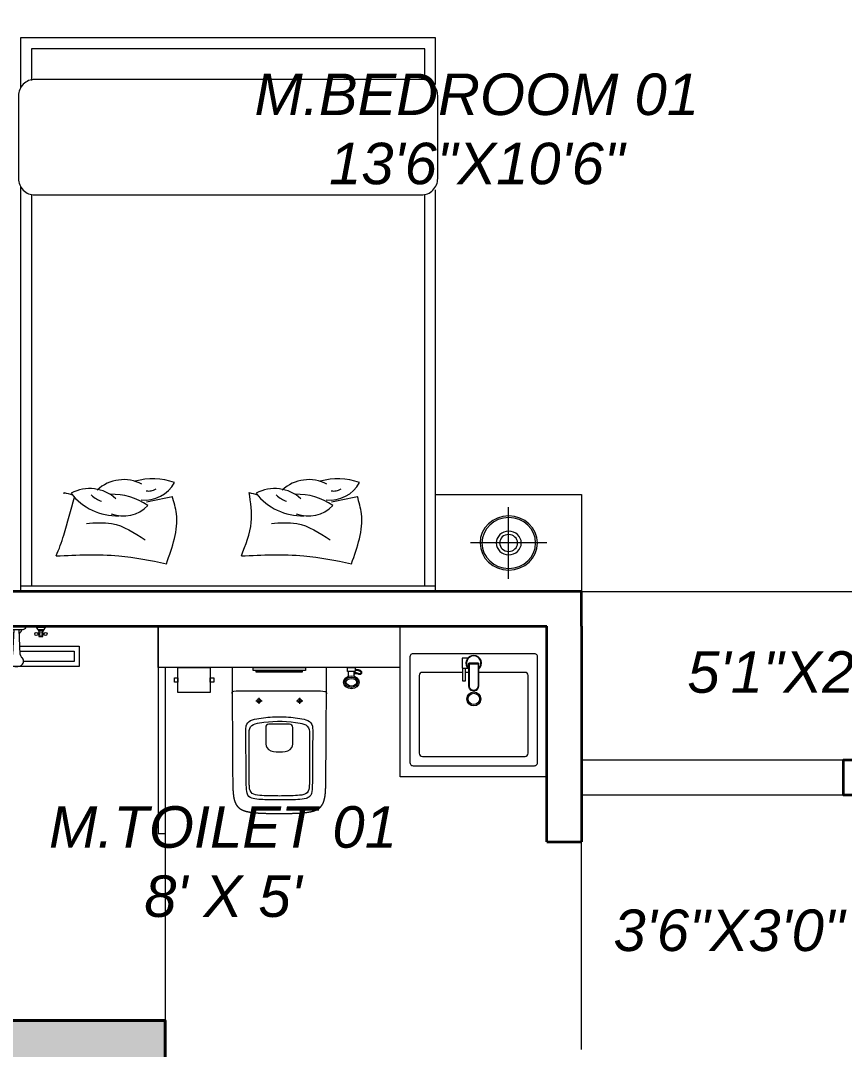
# Model space of a CAD drawing. Header units: millimetres. Extents: x 0 to 125073, y 0 to 71249.
# Drawn here: x 62082 to 65059, y 52244 to 55962 of the extents above; entities that cross this region are included whole.
import ezdxf
from ezdxf.lldxf.tags import DXFTag

# ---------------------------------------------------------------- set-up
doc = ezdxf.new("R2010")
doc.units = ezdxf.units.MM
doc.linetypes.add('DASH', pattern=[1, 0.5, -0.5])
for name, color, linetype, lineweight in [('DA_COLUMN', 40, 'Continuous', 40), ('DA_COLUMN HATCH', 251, 'Continuous', 0), ('DA_DOOR', 35, 'Continuous', 0), ('DA_DOTTED LINES', 8, 'DASH', 5), ('DA_TEXT IN SQ.FT', 193, 'Continuous', 9), ('DA_WALL', 7, 'Continuous', 35)]:
    doc.layers.add(name, color=color, linetype=linetype, lineweight=lineweight)
doc.layers.add('DA_FURNITURE', color=7, linetype='Continuous', lineweight=5, true_color=0x666666)
doc.styles.get("Standard").update_dxf_attribs({"font": 'arial.ttf'})
tags = doc.linetypes.add('( Hidden )', pattern=[0.375, 0.25, -0.125]).pattern_tags.tags
tags[6:7] = [DXFTag(74, 4), DXFTag(75, 0), DXFTag(340, '0'), DXFTag(46, 1.0), DXFTag(50, 0.0), DXFTag(44, 0.0), DXFTag(45, 0.0)]
tags[4:5] = [DXFTag(74, 4), DXFTag(75, 0), DXFTag(340, '0'), DXFTag(46, 1.0), DXFTag(50, 0.0), DXFTag(44, 0.0), DXFTag(45, 0.0)]

# ---------------------------------------------------------------- blocks, each defined once
blk = doc.blocks.new('tap')
at = {"layer": 'DA_FURNITURE'}
for p, q in [((-0.1835, -0.2062), (-0.1835, -0.1402)), ((-0.1835, -0.2062), (-0.1835, -0.1402)), ((-0.1775, -0.1944), (-0.1775, -0.1519)), ((-0.1775, -0.1944), (-0.1775, -0.1519)), ((-0.1655, -0.1616), (-0.1655, -0.1845)), ((-0.1655, -0.1616), (-0.1655, -0.1845)), ((-0.1355, -0.1642), (-0.1595, -0.1642)), ((-0.1595, -0.1642), (-0.1595, -0.1822)), ((-0.1355, -0.1642), (-0.1595, -0.1642)), ((-0.1595, -0.1642), (-0.1595, -0.1822)), ((-0.1595, -0.1822), (-0.1355, -0.1822)), ((-0.1595, -0.1822), (-0.1355, -0.1822)), ((-0.1505, -0.1642), (-0.1505, -0.1582)), ((-0.1505, -0.1642), (-0.1505, -0.1582)), ((-0.1505, -0.1822), (-0.1505, -0.1882)), ((-0.1505, -0.1822), (-0.1505, -0.1882)), ((-0.1445, -0.1642), (-0.1445, -0.1582)), ((-0.1445, -0.1642), (-0.1445, -0.1582)), ((-0.1445, -0.1822), (-0.1445, -0.1882)), ((-0.1445, -0.1822), (-0.1445, -0.1882)), ((-0.1355, -0.1822), (-0.1355, -0.1642)), ((-0.1355, -0.1822), (-0.1355, -0.1642)), ((-0.1835, -0.331), (-0.1835, -0.2374)), ((-0.1835, -0.331), (-0.1835, -0.2374)), ((-0.1679, -0.3154), (-0.1679, -0.253)), ((-0.1679, -0.3154), (-0.1679, -0.253)), ((-0.0541, -0.2665), (-0.1679, -0.2721)), ((-0.0541, -0.2665), (-0.1679, -0.2721)), ((-0.1679, -0.2962), (-0.0541, -0.3018)), ((-0.1679, -0.2962), (-0.0541, -0.3018)), ((-0.1835, -0.4282), (-0.1835, -0.3622)), ((-0.1835, -0.4282), (-0.1835, -0.3622)), ((-0.1775, -0.4164), (-0.1775, -0.3739)), ((-0.1775, -0.4164), (-0.1775, -0.3739)), ((-0.1655, -0.3836), (-0.1655, -0.4065)), ((-0.1655, -0.3836), (-0.1655, -0.4065)), ((-0.1355, -0.3862), (-0.1595, -0.3862)), ((-0.1595, -0.3862), (-0.1595, -0.4042)), ((-0.1355, -0.3862), (-0.1595, -0.3862)), ((-0.1595, -0.3862), (-0.1595, -0.4042)), ((-0.1595, -0.4042), (-0.1355, -0.4042)), ((-0.1595, -0.4042), (-0.1355, -0.4042)), ((-0.1505, -0.3862), (-0.1505, -0.3802)), ((-0.1505, -0.3862), (-0.1505, -0.3802)), ((-0.1505, -0.4042), (-0.1505, -0.4102)), ((-0.1505, -0.4042), (-0.1505, -0.4102)), ((-0.1445, -0.3862), (-0.1445, -0.3802)), ((-0.1445, -0.3862), (-0.1445, -0.3802)), ((-0.1445, -0.4042), (-0.1445, -0.4102)), ((-0.1445, -0.4042), (-0.1445, -0.4102)), ((-0.1355, -0.4042), (-0.1355, -0.3862)), ((-0.1355, -0.4042), (-0.1355, -0.3862))]:
    blk.add_line(p, q, dxfattribs=at)
for points in [[(-0.0928, -0.2684), (-0.0928, 0), (0, 0), (0, -0.5683), (-0.0928, -0.5683), (-0.0928, -0.2999)], [(-0.0692, -0.2672), (-0.0692, -0.0237), (-0.0236, -0.0237), (-0.0236, -0.2515)], [(-0.0236, -0.3169), (-0.0236, -0.5446), (-0.0692, -0.5446), (-0.0692, -0.3011)]]:
    blk.add_lwpolyline(points, dxfattribs=at)
for centre in [(-0.1475, -0.1522), (-0.1475, -0.1522), (-0.1475, -0.1732), (-0.1475, -0.1732), (-0.1475, -0.1942), (-0.1475, -0.1942), (-0.1475, -0.3742), (-0.1475, -0.3742), (-0.1475, -0.3952), (-0.1475, -0.3952), (-0.1475, -0.4162), (-0.1475, -0.4162)]:
    blk.add_circle(centre, 0.00671, dxfattribs=at)
for centre, radius, start, end in [((-0.1505, -0.1312), 0.0342, 195.2551, 254.7449), ((-0.1505, -0.1312), 0.0342, 195.2551, 254.7449), ((-0.1505, -0.2152), 0.0342, 105.2551, 164.7449), ((-0.1505, -0.2152), 0.0342, 105.2551, 164.7449), ((-0.1899, -0.2593), 0.0229, 16.1502, 73.8498), ((-0.1899, -0.2593), 0.0229, 16.1502, 73.8498), ((-0.1674, -0.2766), 0.0165, 18.5395, 91.7649), ((-0.1674, -0.2766), 0.0165, 18.5395, 91.7649), ((-0.0581, -0.2424), 0.0244, 279.6247, 312.4678), ((-0.0581, -0.2424), 0.0244, 279.6247, 312.4678), ((-0.0209, -0.2769), 0.0265, 119.848, 141.5659), ((-0.0209, -0.2769), 0.0265, 119.848, 141.5659), ((-0.0247, -0.2702), 0.0188, 90, 119.848), ((-0.0247, -0.2702), 0.0188, 90, 119.848), ((-0.0247, -0.2702), 0.0188, 60.152, 90), ((-0.0247, -0.2702), 0.0188, 60.152, 90), ((-0.0286, -0.2769), 0.0265, 35.8238, 60.152), ((-0.0286, -0.2769), 0.0265, 35.8238, 60.152), ((-0.0346, -0.2813), 0.034, 16.6468, 35.8238), ((-0.0346, -0.2813), 0.034, 16.6468, 35.8238), ((-0.0442, -0.2842), 0.044, 0, 16.6468), ((-0.0442, -0.2842), 0.044, 0, 16.6468), ((-0.1899, -0.309), 0.0229, 286.1502, 343.8498), ((-0.1899, -0.309), 0.0229, 286.1502, 343.8498), ((-0.1674, -0.2917), 0.0165, 268.2351, 341.4605), ((-0.1674, -0.2917), 0.0165, 268.2351, 341.4605), ((-0.0581, -0.3259), 0.0244, 47.5322, 80.3753), ((-0.0581, -0.3259), 0.0244, 47.5322, 80.3753), ((-0.0209, -0.2914), 0.0265, 218.4341, 240.152), ((-0.0209, -0.2914), 0.0265, 218.4341, 240.152), ((-0.0247, -0.2981), 0.0188, 240.152, 270), ((-0.0247, -0.2981), 0.0188, 240.152, 270), ((-0.0247, -0.2981), 0.0188, 270, 299.848), ((-0.0247, -0.2981), 0.0188, 270, 299.848), ((-0.0286, -0.2914), 0.0265, 299.848, 324.1762), ((-0.0286, -0.2914), 0.0265, 299.848, 324.1762), ((-0.0346, -0.287), 0.034, 324.1762, 343.3532), ((-0.0346, -0.287), 0.034, 324.1762, 343.3532), ((-0.0442, -0.2842), 0.044, 343.3532, 360), ((-0.0442, -0.2842), 0.044, 343.3532, 360), ((-0.1505, -0.3532), 0.0342, 195.2551, 254.7449), ((-0.1505, -0.3532), 0.0342, 195.2551, 254.7449), ((-0.1505, -0.4372), 0.0342, 105.2551, 164.7449), ((-0.1505, -0.4372), 0.0342, 105.2551, 164.7449)]:
    blk.add_arc(centre, radius, start, end, dxfattribs=at)
blk = doc.blocks.new('A$C3A1814D5')
at = {"layer": 'DA_FURNITURE'}
for p, q in [((12.8, 12.82), (1.13, 1.18)), ((12.43, 1.53), (1.51, 12.47))]:
    blk.add_line(p, q, dxfattribs=at)
at = {"layer": 'DA_FURNITURE', "extrusion": (0, 0, -1)}
for centre, major_axis in [((6.99, 7.02), (4.37, 4.37)), ((6.97, 7), (1.37, 1.36))]:
    blk.add_ellipse(centre, major_axis=major_axis, ratio=0.943982, dxfattribs=at)
for major_axis in [(-4.1, -4.09), (-1.91, -1.91)]:
    blk.add_ellipse((6.99, 7.02), major_axis=major_axis, ratio=0.943982, start_param=3.141593, end_param=9.424778, dxfattribs=at)
blk = doc.blocks.new('wc2')
at = {"layer": 'DA_FURNITURE'}
for p, q in [((-0.5973, -0.2609), (-0.6148, -0.2609)), ((-0.5973, -0.2814), (-0.6148, -0.2814))]:
    blk.add_line(p, q, dxfattribs=at)
for points in [[(-0.5384, 0.2388), (-0.5384, 0.3562), (-0.6288, 0.3562), (-0.6288, 0.2388)], [(-0.5758, 0.3562), (-0.5758, 0.3678), (-0.5921, 0.3678), (-0.5921, 0.3562)], [(-0.5758, 0.2257), (-0.5758, 0.2388), (-0.5921, 0.2388), (-0.5921, 0.2257)], [(-0.6288, -0.1808), (-0.6288, 0.0535), (-0.6288, 0.1121), (-0.6288, 0.1414), (-0.6288, 0.1561), (-0.6288, 0.1597), (-0.6288, 0.16), (-0.6288, 0.16), (-0.6288, 0.1601), (-0.6288, 0.1601), (-0.6288, 0.1601), (-0.6288, 0.1601), (-0.6287, 0.1601), (-0.6287, 0.1601), (-0.6285, 0.1601), (-0.6281, 0.1601), (-0.6277, 0.1601), (-0.6273, 0.1601), (-0.6269, 0.1601), (-0.6265, 0.1601), (-0.6261, 0.1601), (-0.6257, 0.1601), (-0.6253, 0.1601), (-0.6248, 0.1601), (-0.6244, 0.1601), (-0.624, 0.1601), (-0.6236, 0.1601), (-0.6231, 0.1601), (-0.6227, 0.1601), (-0.6223, 0.1601), (-0.6218, 0.1601), (-0.6214, 0.16), (-0.6209, 0.16), (-0.6205, 0.16), (-0.62, 0.16), (-0.6196, 0.16), (-0.6191, 0.16), (-0.6186, 0.16), (-0.6182, 0.16), (-0.6177, 0.16), (-0.6172, 0.16), (-0.6168, 0.16), (-0.6163, 0.16), (-0.6158, 0.16), (-0.6148, 0.16), (-0.6138, 0.16), (-0.6128, 0.16), (-0.6118, 0.16), (-0.6108, 0.16), (-0.6098, 0.16), (-0.6088, 0.16), (-0.6077, 0.16), (-0.6067, 0.16), (-0.6056, 0.16), (-0.6046, 0.16), (-0.6035, 0.16), (-0.6024, 0.16), (-0.6013, 0.16), (-0.6003, 0.16), (-0.5992, 0.16), (-0.5981, 0.16), (-0.597, 0.16), (-0.5958, 0.16), (-0.5947, 0.16), (-0.5936, 0.16), (-0.5925, 0.16), (-0.5914, 0.16), (-0.5902, 0.16), (-0.588, 0.16), (-0.5857, 0.16), (-0.5811, 0.16), (-0.5788, 0.16), (-0.5766, 0.16), (-0.5743, 0.16), (-0.572, 0.16), (-0.5709, 0.16), (-0.5698, 0.16), (-0.5687, 0.16), (-0.5675, 0.16), (-0.5664, 0.16), (-0.5653, 0.16), (-0.5642, 0.16), (-0.5631, 0.16), (-0.562, 0.16), (-0.5609, 0.16), (-0.5599, 0.16), (-0.5588, 0.16), (-0.5577, 0.16), (-0.5567, 0.16), (-0.5556, 0.16), (-0.5546, 0.16), (-0.5535, 0.16), (-0.5525, 0.16), (-0.5515, 0.16), (-0.5505, 0.16), (-0.5495, 0.16), (-0.5485, 0.16), (-0.5475, 0.16), (-0.5471, 0.16), (-0.5466, 0.16), (-0.5461, 0.16), (-0.5456, 0.16), (-0.5452, 0.16), (-0.5447, 0.16), (-0.5442, 0.16), (-0.5438, 0.16), (-0.5433, 0.16), (-0.5428, 0.16), (-0.5424, 0.16), (-0.5419, 0.16), (-0.5415, 0.16), (-0.541, 0.16), (-0.5406, 0.16), (-0.5402, 0.16), (-0.5397, 0.1599), (-0.5393, 0.1599), (-0.5389, 0.1599), (-0.5385, 0.1599), (-0.538, 0.1599), (-0.5376, 0.1599), (-0.5372, 0.1599), (-0.5368, 0.1599), (-0.5364, 0.1599), (-0.536, 0.1599), (-0.5356, 0.1599), (-0.5352, 0.1599), (-0.5348, 0.1599), (-0.5344, 0.1599), (-0.5343, 0.1599), (-0.5343, 0.1599), (-0.5343, 0.1599), (-0.5343, 0.1599), (-0.5343, 0.1599), (-0.5343, 0.1599), (-0.5342, 0.1599), (-0.5342, 0.1599), (-0.534, 0.1599), (-0.5333, 0.1599), (-0.5304, 0.1599), (-0.5276, 0.1599), (-0.5219, 0.1598), (-0.519, 0.1598), (-0.5183, 0.1598), (-0.5179, 0.1598), (-0.5178, 0.1598), (-0.5177, 0.1598), (-0.5177, 0.1598), (-0.5177, 0.1598), (-0.5177, 0.1598), (-0.5176, 0.1598), (-0.5176, 0.1598), (-0.5174, 0.1598), (-0.5167, 0.1598), (-0.5052, 0.1597), (-0.4938, 0.1596), (-0.4824, 0.1595), (-0.4709, 0.1594), (-0.4595, 0.1594), (-0.4138, 0.1591), (-0.4023, 0.1591), (-0.3909, 0.159), (-0.3852, 0.1589), (-0.3794, 0.1589), (-0.368, 0.1588), (-0.3451, 0.1587), (-0.3222, 0.1585), (-0.2993, 0.1583), (-0.2878, 0.1583), (-0.2763, 0.1582), (-0.2649, 0.1581), (-0.2534, 0.1581), (-0.252, 0.1581), (-0.2516, 0.1581), (-0.2515, 0.1581), (-0.2514, 0.1581), (-0.2514, 0.1581), (-0.2513, 0.1581), (-0.2513, 0.1581), (-0.251, 0.158), (-0.2495, 0.158), (-0.2467, 0.158), (-0.241, 0.158), (-0.2353, 0.158), (-0.2296, 0.1579), (-0.2267, 0.1579), (-0.2239, 0.1579), (-0.221, 0.1579), (-0.2182, 0.1578), (-0.2153, 0.1578), (-0.2124, 0.1577), (-0.2096, 0.1577), (-0.2067, 0.1576), (-0.2039, 0.1576), (-0.201, 0.1575), (-0.1982, 0.1574), (-0.1968, 0.1573), (-0.1953, 0.1573), (-0.1939, 0.1572), (-0.1925, 0.1572), (-0.1911, 0.1571), (-0.1896, 0.157), (-0.1882, 0.157), (-0.1868, 0.1569), (-0.1854, 0.1568), (-0.185, 0.1568), (-0.185, 0.1568), (-0.185, 0.1568), (-0.185, 0.1568), (-0.1849, 0.1568), (-0.1849, 0.1568), (-0.1848, 0.1568), (-0.1845, 0.1568), (-0.1831, 0.1567), (-0.1817, 0.1566), (-0.1804, 0.1565), (-0.179, 0.1564), (-0.1777, 0.1563), (-0.1763, 0.1562), (-0.1749, 0.1561), (-0.1736, 0.156), (-0.1722, 0.1558), (-0.1708, 0.1557), (-0.1695, 0.1555), (-0.1681, 0.1554), (-0.1668, 0.1552), (-0.1661, 0.1551), (-0.1654, 0.155), (-0.1647, 0.1549), (-0.164, 0.1548), (-0.1634, 0.1547), (-0.1627, 0.1546), (-0.162, 0.1545), (-0.1613, 0.1544), (-0.1607, 0.1542), (-0.16, 0.1541), (-0.1593, 0.154), (-0.1586, 0.1539), (-0.158, 0.1538), (-0.1573, 0.1536), (-0.1566, 0.1535), (-0.156, 0.1533), (-0.1553, 0.1532), (-0.1546, 0.1531), (-0.154, 0.1529), (-0.1536, 0.1528), (-0.1535, 0.1528), (-0.1534, 0.1528), (-0.1534, 0.1528), (-0.1533, 0.1528), (-0.1527, 0.1526), (-0.1521, 0.1525), (-0.1515, 0.1523), (-0.1509, 0.1522), (-0.1503, 0.152), (-0.1497, 0.1519), (-0.1491, 0.1517), (-0.1486, 0.1515), (-0.148, 0.1513), (-0.1474, 0.1512), (-0.1468, 0.151), (-0.1462, 0.1508), (-0.1456, 0.1506), (-0.1451, 0.1504), (-0.1445, 0.1502), (-0.1439, 0.15), (-0.1433, 0.1498), (-0.1427, 0.1496), (-0.1422, 0.1494), (-0.1416, 0.1491), (-0.141, 0.1489), (-0.1405, 0.1487), (-0.1399, 0.1484), (-0.1393, 0.1482), (-0.1388, 0.1479), (-0.1382, 0.1477), (-0.1377, 0.1474), (-0.1371, 0.1471), (-0.1366, 0.1469), (-0.136, 0.1466), (-0.1355, 0.1463), (-0.135, 0.146), (-0.1344, 0.1457), (-0.1339, 0.1454), (-0.1334, 0.1451), (-0.1329, 0.1448), (-0.1323, 0.1444), (-0.1318, 0.1441), (-0.1313, 0.1438), (-0.1308, 0.1434), (-0.1303, 0.1431), (-0.1298, 0.1427), (-0.1293, 0.1424), (-0.1288, 0.142), (-0.1283, 0.1416), (-0.1279, 0.1412), (-0.1277, 0.1411), (-0.1277, 0.1411), (-0.1277, 0.1411), (-0.1277, 0.1411), (-0.1277, 0.1411), (-0.1277, 0.1411), (-0.1275, 0.141), (-0.127, 0.1406), (-0.1266, 0.1401), (-0.1261, 0.1397), (-0.1256, 0.1393), (-0.1252, 0.1388), (-0.1247, 0.1384), (-0.1242, 0.138), (-0.1238, 0.1375), (-0.1234, 0.137), (-0.1229, 0.1366), (-0.1225, 0.1361), (-0.1221, 0.1356), (-0.1217, 0.1352), (-0.1213, 0.1347), (-0.1209, 0.1342), (-0.1205, 0.1337), (-0.1201, 0.1332), (-0.1198, 0.1327), (-0.1194, 0.1322), (-0.1191, 0.1317), (-0.1187, 0.1312), (-0.1184, 0.1307), (-0.118, 0.1301), (-0.1177, 0.1296), (-0.1173, 0.1291), (-0.117, 0.1285), (-0.1167, 0.128), (-0.1164, 0.1275), (-0.1161, 0.1269), (-0.1158, 0.1264), (-0.1155, 0.1258), (-0.1152, 0.1253), (-0.1149, 0.1247), (-0.1146, 0.1241), (-0.1144, 0.1236), (-0.1141, 0.123), (-0.1138, 0.1224), (-0.1136, 0.1219), (-0.1133, 0.1213), (-0.1131, 0.1207), (-0.1128, 0.1201), (-0.1126, 0.1195), (-0.1124, 0.119), (-0.1121, 0.1184), (-0.1119, 0.1178), (-0.1117, 0.1172), (-0.1115, 0.1166), (-0.1113, 0.116), (-0.1111, 0.1154), (-0.1109, 0.1148), (-0.1107, 0.1142), (-0.1105, 0.1136), (-0.1103, 0.113), (-0.1101, 0.1124), (-0.1099, 0.1117), (-0.1098, 0.1111), (-0.1096, 0.1105), (-0.1094, 0.1099), (-0.1092, 0.1093), (-0.1091, 0.1087), (-0.1089, 0.1081), (-0.1088, 0.1074), (-0.1086, 0.1068), (-0.1085, 0.1062), (-0.1083, 0.1056), (-0.1082, 0.105), (-0.108, 0.1043), (-0.1079, 0.1037), (-0.1078, 0.1031), (-0.1076, 0.1025), (-0.1075, 0.1018), (-0.1073, 0.1006), (-0.107, 0.0993), (-0.1068, 0.0981), (-0.1066, 0.0968), (-0.1064, 0.0956), (-0.1062, 0.0944), (-0.106, 0.0931), (-0.1058, 0.0919), (-0.1056, 0.0907), (-0.1054, 0.0894), (-0.1053, 0.0888), (-0.1053, 0.0885), (-0.1053, 0.0884), (-0.1053, 0.0883), (-0.1053, 0.0883), (-0.1053, 0.0882), (-0.1051, 0.0868), (-0.1049, 0.0854), (-0.1047, 0.084), (-0.1045, 0.0827), (-0.1044, 0.0813), (-0.1042, 0.0799), (-0.1041, 0.0785), (-0.1039, 0.0771), (-0.1038, 0.0757), (-0.1037, 0.0743), (-0.1036, 0.0729), (-0.1034, 0.0715), (-0.1033, 0.0701), (-0.1032, 0.0687), (-0.1031, 0.0674), (-0.103, 0.066), (-0.1029, 0.0646), (-0.1028, 0.0632), (-0.1028, 0.0618), (-0.1027, 0.0604), (-0.1026, 0.059), (-0.1025, 0.0576), (-0.1025, 0.0562), (-0.1024, 0.0548), (-0.1023, 0.0534), (-0.1023, 0.052), (-0.1022, 0.0506), (-0.1021, 0.0478), (-0.102, 0.045), (-0.102, 0.0422), (-0.1019, 0.0394), (-0.1018, 0.0366), (-0.1017, 0.0338), (-0.1017, 0.031), (-0.1016, 0.0254), (-0.1015, 0.024), (-0.1015, 0.0234), (-0.1015, 0.0226), (-0.1014, 0.0198), (-0.1014, 0.0169), (-0.1013, 0.0141), (-0.1013, 0.0112), (-0.1012, 0.0084), (-0.1012, 0.0055), (-0.1012, 0.0026), (-0.1012, -0.0002), (-0.1011, -0.0031), (-0.1011, -0.0059), (-0.1011, -0.0088), (-0.1011, -0.0116), (-0.1011, -0.0145), (-0.1011, -0.0174), (-0.1012, -0.0202), (-0.1012, -0.0231), (-0.1012, -0.0259), (-0.1012, -0.0288), (-0.1013, -0.0317), (-0.1013, -0.0345), (-0.1014, -0.0374), (-0.1014, -0.0402), (-0.1015, -0.0431), (-0.1016, -0.0487), (-0.1017, -0.0543), (-0.1018, -0.057), (-0.1019, -0.0598), (-0.1019, -0.0626), (-0.102, -0.0654), (-0.1021, -0.0682), (-0.1022, -0.071), (-0.1023, -0.0724), (-0.1023, -0.0738), (-0.1024, -0.0752), (-0.1024, -0.0766), (-0.1025, -0.078), (-0.1026, -0.0794), (-0.1026, -0.0808), (-0.1027, -0.0822), (-0.1028, -0.0836), (-0.1029, -0.085), (-0.103, -0.0864), (-0.1031, -0.0878), (-0.1032, -0.0892), (-0.1033, -0.0906), (-0.1034, -0.092), (-0.1035, -0.0934), (-0.1036, -0.0948), (-0.1038, -0.0962), (-0.1039, -0.0976), (-0.104, -0.0989), (-0.1042, -0.1003), (-0.1043, -0.1017), (-0.1045, -0.1031), (-0.1046, -0.1045), (-0.1048, -0.1059), (-0.105, -0.1073), (-0.1051, -0.108), (-0.1051, -0.108), (-0.1051, -0.108), (-0.1051, -0.1081), (-0.1051, -0.1083), (-0.1052, -0.1086), (-0.1053, -0.1098), (-0.1055, -0.111), (-0.1057, -0.1123), (-0.1059, -0.1135), (-0.1061, -0.1148), (-0.1063, -0.116), (-0.1065, -0.1173), (-0.1067, -0.1185), (-0.1069, -0.1198), (-0.1071, -0.121), (-0.1074, -0.1223), (-0.1075, -0.1229), (-0.1076, -0.1235), (-0.1078, -0.1242), (-0.1079, -0.1248), (-0.108, -0.1254), (-0.1082, -0.126), (-0.1083, -0.1267), (-0.1085, -0.1273), (-0.1086, -0.1279), (-0.1088, -0.1285), (-0.1089, -0.1292), (-0.1091, -0.1298), (-0.1092, -0.1304), (-0.1094, -0.131), (-0.1096, -0.1316), (-0.1098, -0.1323), (-0.1099, -0.1329), (-0.1101, -0.1335), (-0.1103, -0.1341), (-0.1105, -0.1347), (-0.1107, -0.1353), (-0.1109, -0.1359), (-0.1111, -0.1365), (-0.1113, -0.1371), (-0.1115, -0.1377), (-0.1117, -0.1383), (-0.112, -0.1389), (-0.1122, -0.1395), (-0.1124, -0.1401), (-0.1126, -0.1407), (-0.1129, -0.1413), (-0.1131, -0.1419), (-0.1134, -0.1425), (-0.1136, -0.143), (-0.1139, -0.1436), (-0.1142, -0.1442), (-0.1144, -0.1448), (-0.1147, -0.1453), (-0.115, -0.1459), (-0.1153, -0.1464), (-0.1156, -0.147), (-0.1159, -0.1476), (-0.1162, -0.1481), (-0.1165, -0.1487), (-0.1168, -0.1492), (-0.1171, -0.1497), (-0.1174, -0.1503), (-0.1178, -0.1508), (-0.1181, -0.1513), (-0.1185, -0.1519), (-0.1188, -0.1524), (-0.1192, -0.1529), (-0.1195, -0.1534), (-0.1199, -0.1539), (-0.1203, -0.1544), (-0.1207, -0.1549), (-0.1211, -0.1554), (-0.1215, -0.1559), (-0.1219, -0.1564), (-0.1223, -0.1568), (-0.1227, -0.1573), (-0.1231, -0.1578), (-0.1235, -0.1582), (-0.124, -0.1587), (-0.1244, -0.1591), (-0.1249, -0.1596), (-0.1253, -0.16), (-0.1258, -0.1605), (-0.1263, -0.1609), (-0.1268, -0.1613), (-0.1268, -0.1614), (-0.1269, -0.1614), (-0.1269, -0.1614), (-0.1269, -0.1615), (-0.1271, -0.1616), (-0.1273, -0.1618), (-0.1278, -0.1622), (-0.1282, -0.1625), (-0.1287, -0.1629), (-0.1292, -0.1633), (-0.1297, -0.1636), (-0.1302, -0.164), (-0.1307, -0.1644), (-0.1312, -0.1647), (-0.1317, -0.165), (-0.1322, -0.1654), (-0.1327, -0.1657), (-0.1333, -0.166), (-0.1338, -0.1663), (-0.1343, -0.1666), (-0.1348, -0.1669), (-0.1354, -0.1672), (-0.1359, -0.1675), (-0.1364, -0.1678), (-0.137, -0.1681), (-0.1375, -0.1683), (-0.1381, -0.1686), (-0.1386, -0.1688), (-0.1392, -0.1691), (-0.1397, -0.1693), (-0.1403, -0.1696), (-0.1409, -0.1698), (-0.1414, -0.17), (-0.142, -0.1703), (-0.1425, -0.1705), (-0.1431, -0.1707), (-0.1437, -0.1709), (-0.1443, -0.1711), (-0.1448, -0.1713), (-0.1454, -0.1715), (-0.146, -0.1717), (-0.1466, -0.1719), (-0.1472, -0.1721), (-0.1477, -0.1723), (-0.1483, -0.1724), (-0.1489, -0.1726), (-0.1495, -0.1728), (-0.1501, -0.1729), (-0.1507, -0.1731), (-0.1513, -0.1732), (-0.1519, -0.1734), (-0.1521, -0.1735), (-0.1522, -0.1735), (-0.1523, -0.1735), (-0.1525, -0.1735), (-0.1531, -0.1737), (-0.1538, -0.1739), (-0.1545, -0.174), (-0.1551, -0.1742), (-0.1558, -0.1743), (-0.1565, -0.1744), (-0.1571, -0.1746), (-0.1578, -0.1747), (-0.1585, -0.1748), (-0.1591, -0.175), (-0.1598, -0.1751), (-0.1605, -0.1752), (-0.1612, -0.1753), (-0.1618, -0.1754), (-0.1625, -0.1756), (-0.1632, -0.1757), (-0.1638, -0.1758), (-0.1645, -0.1759), (-0.1652, -0.176), (-0.1659, -0.1761), (-0.1665, -0.1761), (-0.1672, -0.1762), (-0.1686, -0.1764), (-0.1699, -0.1766), (-0.1713, -0.1767), (-0.1727, -0.1769), (-0.174, -0.177), (-0.1754, -0.1771), (-0.1767, -0.1772), (-0.1781, -0.1773), (-0.1795, -0.1774), (-0.1808, -0.1775), (-0.1822, -0.1776), (-0.1835, -0.1777), (-0.1836, -0.1777), (-0.1836, -0.1777), (-0.1836, -0.1777), (-0.1836, -0.1777), (-0.1837, -0.1777), (-0.1837, -0.1777), (-0.1841, -0.1777), (-0.1848, -0.1778), (-0.1862, -0.1779), (-0.1877, -0.1779), (-0.1891, -0.178), (-0.1905, -0.1781), (-0.1919, -0.1781), (-0.1934, -0.1782), (-0.1948, -0.1783), (-0.1962, -0.1783), (-0.1976, -0.1784), (-0.1991, -0.1784), (-0.2005, -0.1785), (-0.2033, -0.1785), (-0.2062, -0.1786), (-0.209, -0.1787), (-0.2119, -0.1787), (-0.2148, -0.1788), (-0.2176, -0.1788), (-0.2205, -0.1789), (-0.2233, -0.1789), (-0.2262, -0.1789), (-0.229, -0.1789), (-0.2319, -0.179), (-0.2376, -0.179), (-0.2433, -0.179), (-0.249, -0.179), (-0.2504, -0.179), (-0.2518, -0.179), (-0.2547, -0.1791), (-0.2604, -0.1791), (-0.2719, -0.1792), (-0.2833, -0.1792), (-0.3062, -0.1794), (-0.312, -0.1795), (-0.3148, -0.1795), (-0.3163, -0.1795), (-0.3166, -0.1795), (-0.3166, -0.1795), (-0.3166, -0.1795), (-0.3167, -0.1795), (-0.3168, -0.1795), (-0.3169, -0.1795), (-0.3173, -0.1795), (-0.3187, -0.1795), (-0.3416, -0.1797), (-0.3875, -0.18), (-0.4104, -0.1801), (-0.4333, -0.1802), (-0.4448, -0.1803), (-0.4476, -0.1803), (-0.4491, -0.1803), (-0.4498, -0.1803), (-0.45, -0.1804), (-0.45, -0.1804), (-0.45, -0.1804), (-0.45, -0.1804), (-0.45, -0.1804), (-0.4501, -0.1804), (-0.4502, -0.1804), (-0.4531, -0.1804), (-0.4645, -0.1804), (-0.4873, -0.1806), (-0.4987, -0.1806), (-0.5044, -0.1807), (-0.5102, -0.1807), (-0.5159, -0.1807), (-0.5162, -0.1807), (-0.5163, -0.1807), (-0.5164, -0.1807), (-0.5164, -0.1807), (-0.5164, -0.1807), (-0.5164, -0.1807), (-0.5164, -0.1807), (-0.5164, -0.1807), (-0.5166, -0.1807), (-0.517, -0.1807), (-0.5177, -0.1807), (-0.5205, -0.1808), (-0.5262, -0.1808), (-0.5319, -0.1809), (-0.5326, -0.1809), (-0.5328, -0.1809), (-0.5329, -0.1809), (-0.533, -0.1809), (-0.533, -0.1809), (-0.533, -0.1809), (-0.533, -0.1809), (-0.533, -0.1809), (-0.5331, -0.1809), (-0.5333, -0.1809), (-0.5337, -0.1809), (-0.5341, -0.1809), (-0.5341, -0.1809), (-0.5342, -0.1809), (-0.5342, -0.1809), (-0.5342, -0.1809), (-0.5342, -0.1809), (-0.5342, -0.1809), (-0.5342, -0.1809), (-0.5342, -0.1809), (-0.5342, -0.1809), (-0.5346, -0.1809), (-0.535, -0.1809), (-0.5354, -0.1809), (-0.5358, -0.1809), (-0.5362, -0.181), (-0.5366, -0.181), (-0.537, -0.181), (-0.5374, -0.181), (-0.5378, -0.181), (-0.5382, -0.181), (-0.5387, -0.181), (-0.5391, -0.181), (-0.5395, -0.181), (-0.54, -0.181), (-0.5404, -0.181), (-0.5408, -0.181), (-0.5413, -0.181), (-0.5417, -0.181), (-0.5422, -0.181), (-0.5426, -0.181), (-0.5431, -0.181), (-0.5435, -0.181), (-0.544, -0.181), (-0.5445, -0.181), (-0.5449, -0.181), (-0.5454, -0.181), (-0.5459, -0.181), (-0.5464, -0.181), (-0.5468, -0.181), (-0.5473, -0.181), (-0.5483, -0.181), (-0.5493, -0.181), (-0.5503, -0.181), (-0.5513, -0.181), (-0.5523, -0.181), (-0.5533, -0.181), (-0.5544, -0.181), (-0.5554, -0.181), (-0.5565, -0.181), (-0.5575, -0.181), (-0.5586, -0.181), (-0.5597, -0.181), (-0.5607, -0.181), (-0.5618, -0.181), (-0.5629, -0.181), (-0.564, -0.1809), (-0.5651, -0.1809), (-0.5662, -0.1809), (-0.5673, -0.1809), (-0.5685, -0.1809), (-0.5696, -0.1809), (-0.5707, -0.1809), (-0.5718, -0.1809), (-0.573, -0.1809), (-0.5752, -0.1809), (-0.5775, -0.1809), (-0.5798, -0.1809), (-0.5844, -0.1809), (-0.5867, -0.1809), (-0.5889, -0.1809), (-0.5912, -0.1809), (-0.5923, -0.1809), (-0.5935, -0.1809), (-0.5946, -0.1809), (-0.5957, -0.1809), (-0.5968, -0.1809), (-0.5979, -0.1809), (-0.599, -0.1809), (-0.6001, -0.1808), (-0.6012, -0.1808), (-0.6023, -0.1808), (-0.6034, -0.1808), (-0.6045, -0.1808), (-0.6055, -0.1808), (-0.6066, -0.1808), (-0.6076, -0.1808), (-0.6087, -0.1808), (-0.6097, -0.1808), (-0.6107, -0.1808), (-0.6117, -0.1808), (-0.6127, -0.1808), (-0.6137, -0.1808), (-0.6147, -0.1808), (-0.6157, -0.1808), (-0.6162, -0.1808), (-0.6167, -0.1808), (-0.6171, -0.1808), (-0.6176, -0.1808), (-0.6181, -0.1808), (-0.6185, -0.1808), (-0.619, -0.1808), (-0.6195, -0.1808), (-0.6199, -0.1808), (-0.6204, -0.1808), (-0.6208, -0.1808), (-0.6213, -0.1808), (-0.6217, -0.1808), (-0.6222, -0.1808), (-0.6226, -0.1808), (-0.6231, -0.1808), (-0.6235, -0.1808), (-0.6239, -0.1808), (-0.6243, -0.1808), (-0.6248, -0.1808), (-0.6252, -0.1808), (-0.6256, -0.1808), (-0.626, -0.1808), (-0.6264, -0.1808), (-0.6268, -0.1808), (-0.6272, -0.1808), (-0.6276, -0.1808), (-0.628, -0.1808), (-0.6284, -0.1808), (-0.6288, -0.1808)], [(-0.6174, -0.1051), (-0.6174, 0.0844), (-0.6288, 0.0844), (-0.6288, -0.1051)], [(-0.6117, -0.0938), (-0.6117, 0.073), (-0.6174, 0.073), (-0.6174, -0.0938)], [(-0.6288, -0.2851), (-0.6148, -0.2851), (-0.6148, -0.2572), (-0.6288, -0.2572)]]:
    blk.add_lwpolyline(points, close=True, dxfattribs=at)
for points in [[(-0.5085, 0.0746), (-0.5085, 0.0519)], [(-0.5198, 0.0632), (-0.4971, 0.0632)], [(-0.5085, -0.0724), (-0.5085, -0.0951)], [(-0.5198, -0.0837), (-0.4971, -0.0837)]]:
    blk.add_lwpolyline(points, dxfattribs=at)
at = {"layer": 'DA_FURNITURE', "extrusion": (0, 0, -1)}
for major_axis, ratio in [((0, 0.028), 0.833333), ((0, 0.0233), 0.8), ((0, 0.0186), 0.75)]:
    blk.add_ellipse((-0.5756, -0.2711), major_axis=major_axis, ratio=ratio, start_param=3.141593, end_param=9.424778, dxfattribs=at)
at = {"layer": 'DA_FURNITURE'}
for points, knots in [([(-0.5343, 0.1599), (-0.5361, 0.1599), (-0.5383, 0.1602), (-0.54, 0.1593), (-0.5421, 0.1583), (-0.5425, 0.1555), (-0.5429, 0.1534), (-0.545, 0.143), (-0.5444, 0.1321), (-0.5445, 0.1215), (-0.5447, 0.0993), (-0.5446, 0.077), (-0.5447, 0.0547), (-0.5447, 0.033), (-0.5447, 0.0112), (-0.5448, -0.0105), (-0.5447, -0.0549), (-0.545, -0.0994), (-0.5445, -0.1439), (-0.5444, -0.1544), (-0.5449, -0.1652), (-0.5427, -0.1755), (-0.5422, -0.1775), (-0.5417, -0.1797), (-0.5396, -0.1805), (-0.538, -0.1811), (-0.536, -0.181), (-0.5342, -0.1809)], [0, 0, 0, 0, 1, 1, 1, 2, 2, 2, 3, 3, 3, 4, 4, 4, 5, 5, 5, 6, 6, 6, 7, 7, 7, 8, 8, 8, 9, 9, 9, 9]), ([(-0.1501, -0.0105), (-0.1502, -0.0326), (-0.1503, -0.0549), (-0.1517, -0.077), (-0.1523, -0.0873), (-0.153, -0.0982), (-0.156, -0.1082), (-0.1573, -0.1125), (-0.1593, -0.1171), (-0.1625, -0.1204), (-0.1653, -0.1234), (-0.1692, -0.1253), (-0.1731, -0.1265), (-0.1828, -0.1294), (-0.1933, -0.1295), (-0.2033, -0.1298), (-0.2143, -0.1301), (-0.2252, -0.1302), (-0.2362, -0.1302), (-0.2584, -0.1304), (-0.2806, -0.1305), (-0.3029, -0.1307), (-0.325, -0.1308), (-0.3472, -0.131), (-0.3693, -0.1312), (-0.3804, -0.1313), (-0.3914, -0.1315), (-0.4025, -0.1314), (-0.4119, -0.1314), (-0.4218, -0.1303), (-0.4294, -0.1243), (-0.4367, -0.1183), (-0.4399, -0.1092), (-0.442, -0.1003), (-0.4444, -0.0898), (-0.4459, -0.0792), (-0.4473, -0.0685), (-0.4502, -0.0467), (-0.4513, -0.0246), (-0.4509, -0.0025), (-0.4505, 0.0195), (-0.4485, 0.0414), (-0.445, 0.0632), (-0.4433, 0.0732), (-0.4419, 0.0839), (-0.4374, 0.093), (-0.4333, 0.1011), (-0.4264, 0.1067), (-0.4177, 0.1089), (-0.4128, 0.1102), (-0.4076, 0.1104), (-0.4026, 0.1104), (-0.3972, 0.1104), (-0.3918, 0.1104), (-0.3864, 0.1103), (-0.3753, 0.1102), (-0.3642, 0.1102), (-0.353, 0.1101), (-0.3309, 0.1099), (-0.3087, 0.1097), (-0.2866, 0.1096), (-0.2646, 0.1094), (-0.2426, 0.1094), (-0.2205, 0.1092), (-0.2096, 0.109), (-0.1987, 0.1089), (-0.1878, 0.1079), (-0.1789, 0.1071), (-0.1692, 0.106), (-0.1626, 0.0993), (-0.1568, 0.0936), (-0.1551, 0.0852), (-0.1539, 0.0775), (-0.1524, 0.068), (-0.1518, 0.0584), (-0.1513, 0.0488), (-0.1504, 0.029), (-0.1502, 0.0093), (-0.1501, -0.0105)], [0, 0, 0, 0, 1, 1, 1, 2, 2, 2, 3, 3, 3, 4, 4, 4, 5, 5, 5, 6, 6, 6, 7, 7, 7, 8, 8, 8, 9, 9, 9, 10, 10, 10, 11, 11, 11, 12, 12, 12, 13, 13, 13, 14, 14, 14, 15, 15, 15, 16, 16, 16, 17, 17, 17, 18, 18, 18, 19, 19, 19, 20, 20, 20, 21, 21, 21, 22, 22, 22, 23, 23, 23, 24, 24, 24, 25, 25, 25, 26, 26, 26, 26]), ([(-0.1645, -0.0105), (-0.1646, -0.0326), (-0.1646, -0.0548), (-0.1663, -0.0768), (-0.1671, -0.0864), (-0.1678, -0.0969), (-0.1723, -0.1056), (-0.1767, -0.114), (-0.1851, -0.117), (-0.1939, -0.118), (-0.2044, -0.1193), (-0.2151, -0.1193), (-0.2256, -0.1194), (-0.2366, -0.1195), (-0.2476, -0.1194), (-0.2586, -0.1195), (-0.2807, -0.1195), (-0.3028, -0.1196), (-0.3249, -0.1196), (-0.3359, -0.1196), (-0.347, -0.1197), (-0.358, -0.1197), (-0.369, -0.1197), (-0.3799, -0.1199), (-0.3909, -0.1197), (-0.4001, -0.1195), (-0.41, -0.1187), (-0.4169, -0.1119), (-0.424, -0.1049), (-0.4262, -0.0948), (-0.428, -0.0855), (-0.4361, -0.0428), (-0.437, 0.0019), (-0.4311, 0.045), (-0.4297, 0.0554), (-0.4284, 0.0663), (-0.4252, 0.0764), (-0.4224, 0.0852), (-0.4172, 0.0929), (-0.4083, 0.0962), (-0.399, 0.0997), (-0.3884, 0.0988), (-0.3787, 0.0987), (-0.3677, 0.0987), (-0.3566, 0.0987), (-0.3456, 0.0987), (-0.3235, 0.0986), (-0.3014, 0.0986), (-0.2793, 0.0985), (-0.2572, 0.0985), (-0.2352, 0.0988), (-0.2132, 0.0982), (-0.2079, 0.0981), (-0.2026, 0.0978), (-0.1973, 0.0974), (-0.1928, 0.097), (-0.1882, 0.0965), (-0.1839, 0.0948), (-0.1753, 0.0916), (-0.1711, 0.0841), (-0.1691, 0.0756), (-0.1666, 0.0654), (-0.1659, 0.0549), (-0.1655, 0.0444), (-0.1651, 0.0335), (-0.1649, 0.0225), (-0.1647, 0.0116), (-0.1646, 0.0042), (-0.1645, -0.0031), (-0.1645, -0.0105)], [0, 0, 0, 0, 1, 1, 1, 2, 2, 2, 3, 3, 3, 4, 4, 4, 5, 5, 5, 6, 6, 6, 7, 7, 7, 8, 8, 8, 9, 9, 9, 10, 10, 10, 11, 11, 11, 12, 12, 12, 13, 13, 13, 14, 14, 14, 15, 15, 15, 16, 16, 16, 17, 17, 17, 18, 18, 18, 19, 19, 19, 20, 20, 20, 21, 21, 21, 22, 22, 22, 23, 23, 23, 23]), ([(-0.5085, 0.0703), (-0.5045, 0.0703), (-0.5013, 0.0672), (-0.5013, 0.0632), (-0.5013, 0.0593), (-0.5045, 0.0561), (-0.5085, 0.0561), (-0.5124, 0.0561), (-0.5156, 0.0593), (-0.5156, 0.0632), (-0.5156, 0.0672), (-0.5124, 0.0703), (-0.5085, 0.0703)], [0, 0, 0, 0, 1, 1, 1, 2, 2, 2, 3, 3, 3, 4, 4, 4, 4]), ([(-0.4119, -0.0595), (-0.4, -0.0596), (-0.3763, -0.0596), (-0.3644, -0.0595), (-0.3562, -0.0595), (-0.3474, -0.0596), (-0.3399, -0.0559), (-0.3273, -0.0495), (-0.3251, -0.0343), (-0.3243, -0.0217), (-0.3238, -0.016), (-0.3238, -0.005), (-0.3243, 0.0007), (-0.3251, 0.0134), (-0.3273, 0.0285), (-0.3399, 0.0349), (-0.3474, 0.0386), (-0.3562, 0.0385), (-0.3644, 0.0385), (-0.3644, 0.0385), (-0.3644, 0.0385), (-0.3644, 0.0385), (-0.3763, 0.0386), (-0.4, 0.0386), (-0.4119, 0.0385), (-0.4182, 0.0385), (-0.4236, 0.0333), (-0.4238, 0.027), (-0.4238, 0.027), (-0.4238, 0.027), (-0.4238, 0.027), (-0.4239, 0.0176), (-0.4241, -0.0011), (-0.4241, -0.0105), (-0.4241, -0.0199), (-0.4239, -0.0386), (-0.4238, -0.048), (-0.4236, -0.0543), (-0.4182, -0.0595), (-0.4119, -0.0595)], [0, 0, 0, 0, 1, 1, 1, 2, 2, 2, 3, 3, 3, 4, 4, 4, 5, 5, 5, 6, 6, 6, 7, 7, 7, 8, 8, 8, 9, 9, 9, 10, 10, 10, 11, 11, 11, 12, 12, 12, 13, 13, 13, 13]), ([(-0.5086, -0.0766), (-0.5046, -0.0766), (-0.5014, -0.0798), (-0.5014, -0.0837), (-0.5014, -0.0876), (-0.5046, -0.0908), (-0.5086, -0.0908), (-0.5125, -0.0908), (-0.5157, -0.0876), (-0.5157, -0.0837), (-0.5157, -0.0798), (-0.5125, -0.0766), (-0.5086, -0.0766)], [0, 0, 0, 0, 1, 1, 1, 2, 2, 2, 3, 3, 3, 4, 4, 4, 4]), ([(-0.6229, -0.2851), (-0.6227, -0.2865), (-0.6225, -0.2879), (-0.6219, -0.2913), (-0.6216, -0.2932), (-0.6206, -0.2978), (-0.6199, -0.3005), (-0.6178, -0.3045), (-0.6164, -0.3062), (-0.6133, -0.3078), (-0.6119, -0.3081), (-0.6094, -0.3082), (-0.608, -0.3081), (-0.6058, -0.3071), (-0.6049, -0.3064), (-0.6038, -0.3047), (-0.6035, -0.3037), (-0.6033, -0.302), (-0.6034, -0.3012), (-0.6037, -0.2987), (-0.6042, -0.2969), (-0.6052, -0.2933), (-0.6058, -0.2915), (-0.6068, -0.2874), (-0.6065, -0.2862), (-0.6058, -0.2844), (-0.6055, -0.2837), (-0.6033, -0.2814)], [0, 0, 0, 0, 0.111111, 0.111111, 0.222223, 0.222223, 0.376143, 0.376143, 0.530063, 0.530063, 0.640731, 0.640731, 0.73292, 0.73292, 0.792217, 0.792217, 0.840307, 0.840307, 0.888397, 0.888397, 0.996309, 0.996309, 1.104221, 1.104221, 1.307624, 1.307624, 1.422628, 1.422628, 1.422628, 1.422628]), ([(-0.62, -0.2851), (-0.6194, -0.2878), (-0.6177, -0.3017), (-0.6123, -0.3058), (-0.6037, -0.3045), (-0.6113, -0.2879), (-0.6088, -0.2835), (-0.6075, -0.2814)], [0, 0, 0, 0, 0.330819, 0.619422, 0.81589, 1.132999, 1.422628, 1.422628, 1.422628, 1.422628])]:
    blk.add_open_spline(points, degree=3, knots=knots, dxfattribs=at)
blk = doc.blocks.new('A$C7B5F7F67-flat-2-flat-1-flat-2')
at = {"layer": 'DA_FURNITURE', "ltscale": 8}
for p, q in [((0.36, -0.0338), (0.0788, -0.0338)), ((0.0675, -0.045), (0.0675, -0.2128)), ((0.3713, -0.4163), (0.3713, -0.045)), ((0.0675, -0.2484), (0.0675, -0.2614)), ((0.0675, -0.2696), (0.0675, -0.4163)), ((0.0788, -0.4275), (0.36, -0.4275))]:
    blk.add_line(p, q, dxfattribs=at)
at = {"layer": 'DA_FURNITURE'}
for points in [[(0.0113, -0.4613), (0.3938, -0.4613), (0.3967, -0.4609), (0.3994, -0.4597), (0.4017, -0.458), (0.4035, -0.4556), (0.4046, -0.4529), (0.405, -0.45), (0.405, -0.0113), (0.4046, -0.0083), (0.4035, -0.0056), (0.4017, -0.0033), (0.3994, -0.0015), (0.3967, -0.0004), (0.3938, 0), (0.0113, 0), (0.0083, -0.0004), (0.0056, -0.0015), (0.0033, -0.0033), (0.0015, -0.0056), (0.0004, -0.0083), (0, -0.0113), (0, -0.45), (0.0004, -0.4529), (0.0015, -0.4556), (0.0033, -0.458), (0.0056, -0.4597), (0.0083, -0.4609)], [(0.1171, -0.2484), (0.0342, -0.2484), (0.0342, -0.2128), (0.1171, -0.2128), (0.126, -0.2152), (0.1325, -0.2217), (0.1349, -0.2306), (0.1325, -0.2395), (0.126, -0.246)], [(0.1171, -0.2463), (0.0363, -0.2463), (0.0363, -0.215), (0.1171, -0.215), (0.1249, -0.2171), (0.1307, -0.2228), (0.1327, -0.2306), (0.1307, -0.2384), (0.1249, -0.2442)], [(0.052, -0.2696), (0.052, -0.2614), (0.0997, -0.2614), (0.0997, -0.2696)]]:
    blk.add_lwpolyline(points, close=True, dxfattribs=at)
for points in [[(0.1171, -0.2128), (0.0342, -0.2128), (0.0342, -0.2484), (0.1171, -0.2484)], [(0.0163, -0.2523), (0.0163, -0.2523), (0.0163, -0.2724), (0.052, -0.2724), (0.052, -0.2524)]]:
    blk.add_lwpolyline(points, dxfattribs=at)
at = {"layer": 'DA_FURNITURE', "ltscale": 8}
for radius in [0.0253, 0.0205]:
    blk.add_circle((0.1637, -0.2304), radius, dxfattribs=at)
for centre, radius, start, end in [((0.0788, -0.045), 0.0113, 90, 180), ((0.36, -0.045), 0.0113, 360, 90), ((0.0342, -0.2306), 0.0281, 39.2551, 320.7449), ((0.0342, -0.2306), 0.026, 43.2723, 316.7277), ((0.0788, -0.4163), 0.0113, 180, 270), ((0.36, -0.4163), 0.0113, 270, 360)]:
    blk.add_arc(centre, radius, start, end, dxfattribs=at)
blk = doc.blocks.new('SRAFGADFGDFG')
at = {"layer": 'DA_FURNITURE'}
for p, q in [((-38961.1, 95689.3, 0), (-38961.1, 94226.5, 0)), ((-38921.6, 95660.4, 0), (-38921.6, 94246.3, 0)), ((-37500.6, 94246.3, 0), (-37500.6, 95659.3, 0)), ((-37461.1, 94226.5, 0), (-37461.1, 95678.1, 0)), ((-38961.1, 94246.3, 0), (-37461.1, 94246.3, 0)), ((-38961.1, 94226.5, 0), (-37461.1, 94226.5, 0)), ((-38588.6, 94101.5), (-38588.6, 94101.5)), ((-38463.9, 94101.5), (-38463.9, 93351.5, 0)), ((-37588.6, 93951.5), (-37588.6, 94101.5)), ((-38438.6, 93951.5, 0), (-38438.6, 92676.5)), ((-38463.9, 93351.5, 0), (-38438.6, 93351.5, 0))]:
    blk.add_line(p, q, dxfattribs=at)
for points in [[(-37461.1, 96057.6), (-37461.1, 96226.5), (-38961.1, 96226.5), (-38961.1, 96046.4)], [(-37500.6, 96076.5), (-37500.6, 96187.1), (-38921.6, 96187.1), (-38921.6, 96073)]]:
    blk.add_lwpolyline(points, dxfattribs=at)
blk.add_lwpolyline([(-37453.5, 95718.3), (-37453.5, 96017.4, 0.414214), (-37512.7, 96076.6), (-38909.5, 96076.6, 0.414214), (-38968.7, 96017.4), (-38968.7, 95718.3, 0.414214), (-38909.5, 95659.1), (-37512.7, 95659.1, 0.414214)], format="xyb", close=True, dxfattribs=at)
for points in [[(-36933.6, 94576.5), (-36933.6, 94536.5), (-36933.6, 94536.5), (-36933.6, 94536.5), (-36933.6, 94226.5), (-37461.1, 94226.5), (-37461.1, 94576.5)], [(-37588.6, 93556.5), (-37588.6, 93951.5), (-38463.9, 93951.5), (-38463.9, 94101.5), (-37058.6, 94101.5), (-37058.6, 93556.5)]]:
    blk.add_lwpolyline(points, close=True, dxfattribs=at)
for centre, radius, start, end in [((-38587.9, 94487.8, 0), 142.5, 62.6513, 132.5796), ((-38482.9, 94407.3, 0), 226.2, 69.7837, 106.4236), ((-38511.2, 94678, 0), 121.4, 263.4138, 331.2494), ((-37919.1, 94487.8, 0), 142.5, 62.6513, 132.5796), ((-37814.2, 94407.3, 0), 226.2, 69.7837, 106.4236), ((-37842.5, 94678, 0), 121.4, 263.4138, 331.2494), ((-38711.7, 94455.6, 0), 142.5, 48.0376, 117.9659), ((-38613.1, 94708.5, 0), 208.6, 217.4996, 271.9562), ((-38043, 94455.6, 0), 142.5, 48.0376, 117.9659), ((-37944.3, 94708.5, 0), 208.6, 217.4996, 271.9562), ((-38630.5, 94351.3, 0), 226.2, 55.17, 91.8099), ((-37961.8, 94351.3, 0), 226.2, 55.17, 91.8099), ((-38589.6, 94620.3, 0), 121.4, 248.8001, 316.6357), ((-37920.9, 94620.3, 0), 121.4, 248.8001, 316.6357)]:
    blk.add_arc(centre, radius, start, end, dxfattribs=at)
for points in [[(-38803, 94579.1, 0), (-38803.2, 94580.8, 0), (-38803.5, 94582.4, 0), (-38803.7, 94584.1, 0)], [(-38803.7, 94584.1, 0), (-38793.7, 94581.2, 0), (-38783.7, 94578.2, 0), (-38773.6, 94575.3, 0)], [(-38135, 94584.1, 0), (-38125, 94581.2, 0), (-38114.9, 94578.2, 0), (-38104.9, 94575.3, 0)], [(-38505.8, 94550.5, 0), (-38474.8, 94555.5, 0), (-38443.7, 94562.5, 0), (-38412.6, 94569.8, 0)], [(-37837.1, 94550.5, 0), (-37806, 94555.5, 0), (-37774.9, 94562.5, 0), (-37743.8, 94569.8, 0)]]:
    blk.add_open_spline(points, degree=3, dxfattribs=at)
for points, knots in [([(-38507.4, 94589.6, 0), (-38501.4, 94589.2, 0), (-38488.8, 94588.5, 0), (-38477.4, 94593.9, 0), (-38471.5, 94596.7, 0)], [0, 0, 0, 0, 31.960762, 66.266463, 66.266463, 66.266463, 66.266463]), ([(-37838.7, 94589.6, 0), (-37832.6, 94589.2, 0), (-37820, 94588.5, 0), (-37808.6, 94593.9, 0), (-37802.7, 94596.7, 0)], [0, 0, 0, 0, 31.960762, 66.266463, 66.266463, 66.266463, 66.266463]), ([(-38832, 94354.9, 0), (-38822.1, 94379.6, 0), (-38812.1, 94404.4, 0), (-38805.1, 94429.5, 0), (-38805.1, 94429.5, 0), (-38805.1, 94429.5, 0), (-38805.1, 94429.5, 0), (-38792.2, 94475.3, 0), (-38779.3, 94521.2, 0), (-38766.4, 94567, 0)], [0, 0, 0, 0, 3.967367, 3.967367, 3.967367, 3.968693, 3.968693, 3.968693, 11.226423, 11.226423, 11.226423, 11.226423]), ([(-38705.5, 94575, 0), (-38699.7, 94569.7, 0), (-38688.8, 94559.9, 0), (-38675.1, 94554.9, 0), (-38668.7, 94552.6, 0)], [0, 0, 0, 0, 41.531136, 77.340273, 77.340273, 77.340273, 77.340273]), ([(-38036.8, 94575, 0), (-38030.9, 94569.7, 0), (-38020.1, 94559.9, 0), (-38006.4, 94554.9, 0), (-38000, 94552.6, 0)], [0, 0, 0, 0, 41.531136, 77.340273, 77.340273, 77.340273, 77.340273])]:
    blk.add_open_spline(points, degree=3, knots=knots, dxfattribs=at)
for points in [[(-38163.2, 94354.9, 0), (-38127.3, 94476, 0), (-38135, 94584.1, 0)], [(-38433.9, 94326.7, 0), (-38397.9, 94507.1, 0), (-38412.6, 94569.8, 0)], [(-37765.1, 94326.7, 0), (-37729.2, 94507.1, 0), (-37743.8, 94569.8, 0)], [(-38723.3, 94471.8, 0), (-38631.9, 94471.8, 0), (-38511.2, 94413.4, 0)], [(-38054.6, 94471.8, 0), (-37963.2, 94471.8, 0), (-37842.5, 94413.4, 0)], [(-38832, 94354.9, 0), (-38605.9, 94354.9, 0), (-38433.9, 94326.7, 0)], [(-38163.2, 94354.9, 0), (-37937.2, 94354.9, 0), (-37765.1, 94326.7, 0)]]:
    blk.add_spline(points, degree=3, dxfattribs=at)
at = {"layer": 'DA_FURNITURE', "extrusion": (0, 0, -1), "xscale": -16.7595958194902, "yscale": 16.7595958194902, "zscale": -16.7595958194902, "rotation": 44.95485278679848}
blk.add_blockref('A$C3A1814D5', (37362.8, 94401, 0), dxfattribs=at)
at = {"layer": 'DA_FURNITURE'}
for name, p, xscale, yscale, zscale, rotation in [('tap', (-38748.9, 93954.7), 800.0000000000076, 800.0000000000076, 800.0000000000076, 270), ('A$C7B5F7F67-flat-2-flat-1-flat-2', (-37092.7, 94001.5), 1000, 1000, 1000, 270), ('wc2', (-38036.6, 93322.7), -1000.000000000011, 1000.000000000011, 1000.000000000003, 90)]:
    blk.add_blockref(name, p, dxfattribs=dict(at, xscale=xscale, yscale=yscale, zscale=zscale, rotation=rotation))
blk = doc.blocks.new('A$C1c7226e4')
at = {"layer": 'DA_DOOR'}
blk.add_line((-8.92, 5.375), (-8.92, 6.125), dxfattribs=at)
at = {"layer": 'DA_DOTTED LINES', "linetype": '( Hidden )', "ltscale": 300}
for p, q in [((-8.92, 7.03), (-7.365, 7.03)), ((-7.975, 6.42), (-8.92, 6.42)), ((-8.92, 6.295), (-7.975, 6.295))]:
    blk.add_line(p, q, dxfattribs=at)
at = {"layer": 'DA_WALL'}
blk.add_line((-9.045, 6.125), (-8.92, 6.125), dxfattribs=at)
blk.add_lwpolyline([(-6.675, 6.295), (-6.675, 6.42), (-7.24, 6.42), (-7.24, 10.38), (-9.675, 10.38), (-9.675, 10.23), (-7.365, 10.23), (-7.365, 6.42), (-7.975, 6.42), (-7.975, 6.295)], close=True, dxfattribs=at)
for points in [[(-8.92, 6.905), (-8.92, 7.03), (-12.825, 7.03), (-12.825, 6.88), (-12.675, 6.88), (-12.675, 6.88), (-11.625, 6.88), (-11.625, 6.5675), (-11.475, 6.5675), (-11.475, 6.905), (-9.045, 6.905)], [(-9.045, 6.125), (-9.045, 6.905)], [(-8.92, 6.905), (-8.92, 6.905), (-8.92, 6.125)]]:
    blk.add_lwpolyline(points, dxfattribs=at)
blk = doc.blocks.new('SDFHSDFGN')
at = {"layer": 'DA_COLUMN HATCH', "true_color": 0x636466}
h = blk.add_hatch(color=251, dxfattribs=at)
h.dxf.hatch_style = 1
h.paths.add_polyline_path([(-37688.6, 97346.5), (-37688.6, 97576.5), (-38888.6, 97576.5), (-38888.6, 97346.5)])
h.paths.add_polyline_path([(-31373.6, 96376.5), (-31143.6, 96376.5), (-31143.6, 97576.5), (-31373.6, 97576.5)])
h.paths.add_polyline_path([(-27778.6, 97036.5), (-27548.6, 97036.5), (-27548.6, 98236.5), (-27778.6, 98236.5)])
h.paths.add_polyline_path([(-24578.6, 97336.5), (-24348.6, 97336.5), (-24348.6, 98236.5), (-24578.6, 98236.5)])
h.paths.add_polyline_path([(-19333.6, 98536.5), (-19333.6, 97336.5), (-19103.6, 97336.5), (-19103.6, 98536.5)])
h.paths.add_polyline_path([(-13063.6, 97336.5), (-12833.6, 97336.5), (-12833.6, 98536.5), (-13063.6, 98536.5)])
h.paths.add_polyline_path([(-11543.6, 97636.5), (-11313.6, 97636.5), (-11313.6, 98536.5), (-11543.6, 98536.5)])
h.paths.add_polyline_path([(-8908.6, 94991.5), (-7708.6, 94991.5), (-7708.6, 94761.5), (-8908.6, 94761.5)])
h.paths.add_polyline_path([(-13063.6, 91111.5), (-12833.6, 91111.5), (-12833.6, 92311.5), (-13063.6, 92311.5)])
h.paths.add_polyline_path([(-19333.6, 91111.5), (-19103.6, 91111.5), (-19103.6, 92311.5), (-19333.6, 92311.5)])
h.paths.add_polyline_path([(-5998.6, 91111.5), (-5258.6, 91111.5), (-5258.6, 91341.5), (-5998.6, 91341.5)])
h.paths.add_polyline_path([(-1283.6, 91111.5), (-383.6, 91111.5), (-383.6, 91341.5), (-1283.6, 91341.5)])
h.paths.add_polyline_path([(2171.4, 90061.5), (2171.4, 91261.5), (1941.4, 91261.5), (1941.4, 90061.5)])
h.paths.add_polyline_path([(4621.4, 90061.5), (5821.4, 90061.5), (5821.4, 90291.5), (4621.4, 90291.5)])
h.paths.add_polyline_path([(4621.4, 95111.5), (5821.4, 95111.5), (5821.4, 95341.5), (4621.4, 95341.5)])
h.paths.add_polyline_path([(4621.4, 98611.5), (5821.4, 98611.5), (5821.4, 98841.5), (4621.4, 98841.5)])
h.paths.add_polyline_path([(-39638.6, 89246.5), (-38138.6, 89246.5), (-38138.6, 89476.5), (-39638.6, 89476.5)])
h.paths.add_polyline_path([(-31143.6, 92421.5), (-31143.6, 92651.5), (-32343.6, 92651.5), (-32343.6, 92421.5)])
h.paths.add_polyline_path([(-31513.6, 86346.5), (-29713.6, 86346.5), (-29713.6, 86576.5), (-31513.6, 86576.5)])
h.paths.add_polyline_path([(-31513.6, 82896.5), (-29713.6, 82896.5), (-29713.6, 83126.5), (-31513.6, 83126.5)])
h.paths.add_polyline_path([(-31518.6, 78051.5), (-30518.6, 78051.5), (-30518.6, 78281.5), (-31518.6, 78281.5)])
h.paths.add_polyline_path([(-32143.6, 76821.5), (-31143.6, 76821.5), (-31143.6, 77051.5), (-32143.6, 77051.5)])
h.paths.add_polyline_path([(-31893.6, 71896.5), (-31893.6, 72126.5), (-33093.6, 72126.5), (-33093.6, 71896.5)])
h.paths.add_polyline_path([(-37688.6, 71896.5), (-37688.6, 72126.5), (-38888.6, 72126.5), (-38888.6, 71896.5)])
h.paths.add_polyline_path([(-38438.6, 76796.5), (-38438.6, 77026.5), (-39638.6, 77026.5), (-39638.6, 76796.5)])
h.paths.add_polyline_path([(-38138.6, 79996.5), (-38138.6, 80226.5), (-39638.6, 80226.5), (-39638.6, 79996.5)])
h.paths.add_polyline_path([(-38438.6, 92446.5), (-38438.6, 92676.5), (-39638.6, 92676.5), (-39638.6, 92446.5)])
h.paths.add_polyline_path([(-31518.6, 91422), (-31288.6, 91422), (-31288.6, 89927), (-31518.6, 89927)])
h.paths.add_polyline_path([(-20908.6, 91111.5), (-20678.6, 91111.5), (-20678.6, 89881.5), (-20908.6, 89881.5)])
h.paths.add_polyline_path([(-11313.6, 92011.5), (-11313.6, 91111.5), (-11543.6, 91111.5), (-11543.6, 92011.5)])
h.paths.add_polyline_path([(1941.4, 97316.5), (2171.4, 97316.5), (2171.4, 98841.5), (1941.4, 98841.5)])
at = {"layer": 'DA_COLUMN'}
blk.add_lwpolyline([(-38438.6, 92446.5), (-38438.6, 92676.5), (-39638.6, 92676.5), (-39638.6, 92446.5)], close=True, dxfattribs=at)
blk = doc.blocks.new('A$Cfed68cb1')
at = {"layer": 'DA_TEXT IN SQ.FT', "char_height": 0.15, "attachment_point": 1}
for s, width, insert in [('\\pxqc;{\\fArial|b0|i1|c0|p34;M.BEDROOM 01\\P13\'6"X10\'6"}', 2.300046, (-45.3438, -2.7437)), ('\\pxqc;{\\fArial|b0|i1|c0|p34;5\'1"X2\'0"}', 1.269917, (-43.6503, -4.8313)), ("\\pxqc;{\\fArial|b0|i1|c0|p34;M.TOILET 01\\P8' X 5'}", 1.269917, (-45.746, -5.3912)), ('\\pxqc;{\\fArial|b0|i1|c0|p34;3\'6"X3\'0"}', 1.269917, (-43.9172, -5.7645))]:
    blk.add_mtext_dynamic_manual_height_columns(s, width=width, gutter_width=12.5, heights=[0], dxfattribs=dict(at, insert=insert))

msp = doc.modelspace()

# ---------------------------------------------------------------- block references
at = {"color": 1, "xscale": 1000, "yscale": 1000, "zscale": 1000}
msp.add_blockref('A$Cfed68cb1', (107924.2, 58514), dxfattribs=at)
msp.add_blockref('SDFHSDFGN', (101042.8, -40327.5))
at = {"color": 1}
msp.add_blockref('SRAFGADFGDFG', (101042.8, -40327.5), dxfattribs=at)
at = {"layer": 'DA_WALL', "xscale": 1000, "yscale": 1000, "zscale": 1000}
msp.add_blockref('A$C1c7226e4', (73029.2, 46869), dxfattribs=at)

doc.saveas('drawing.dxf')
